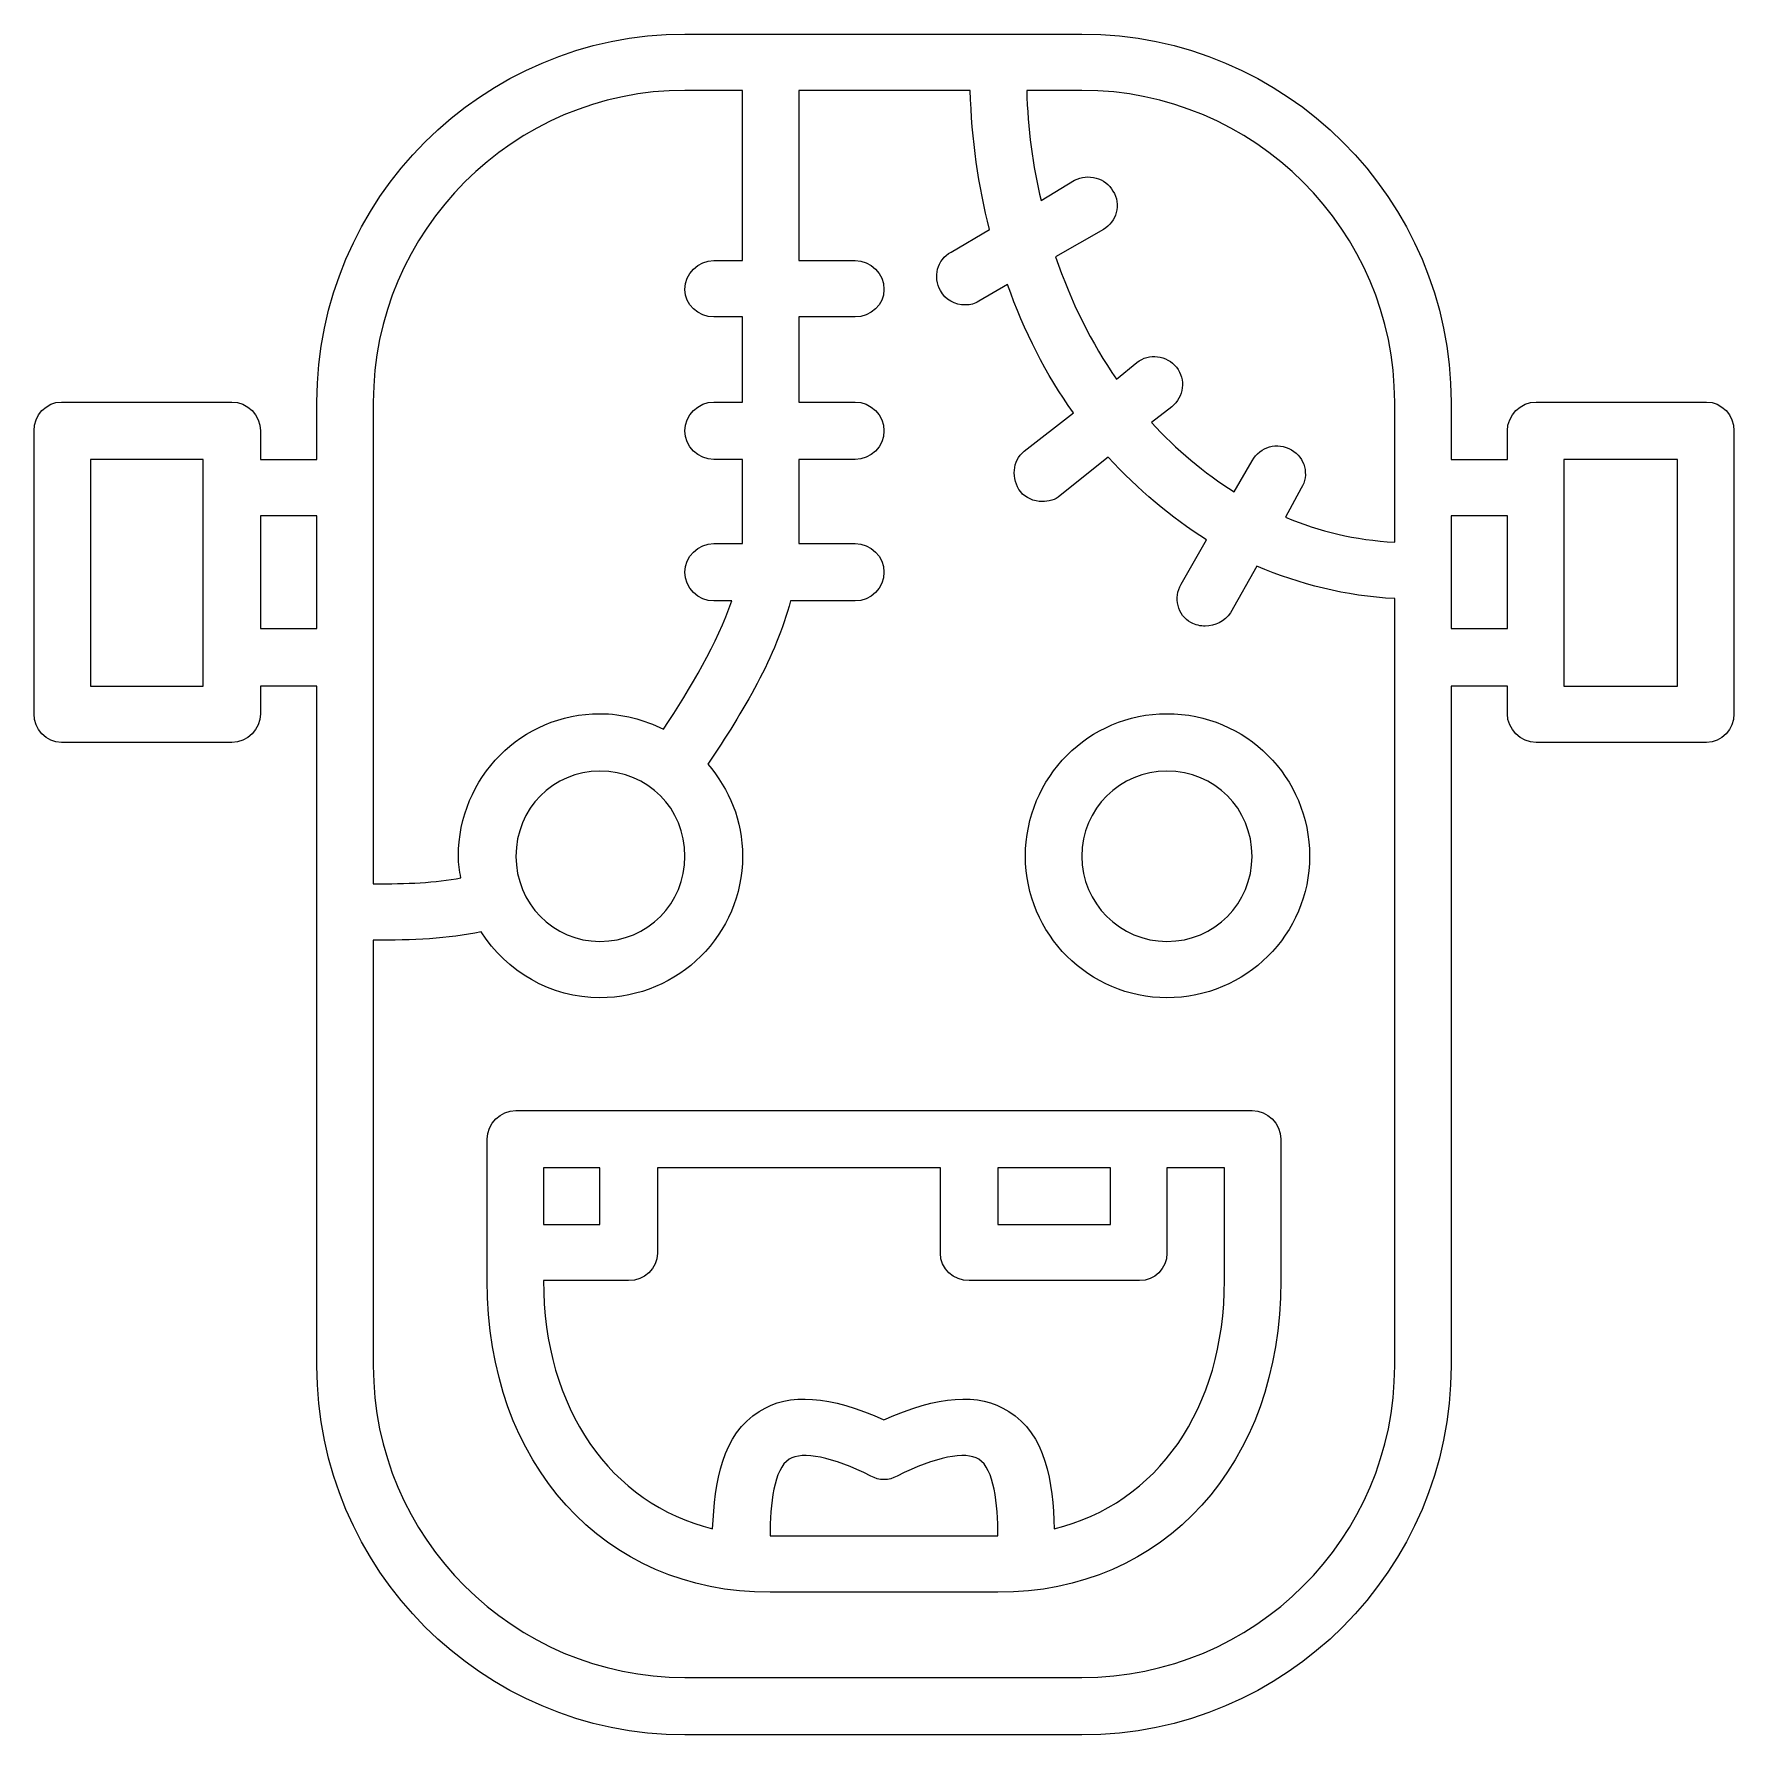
# Model space of a CAD drawing. Header units: centimetres. Extents: x -10.5 to 10.5, y -10.5 to 10.5.
import ezdxf

# ---------------------------------------------------------------- set-up
doc = ezdxf.new("R2010")
doc.units = ezdxf.units.CM
doc.header["$MEASUREMENT"] = 0
doc.layers.add('Layer 1', color=7, linetype='Continuous')

msp = doc.modelspace()

# ---------------------------------------------------------------- linework, layer by layer
at = {"layer": 'Layer 1'}
for points, knots in [([(10.12197, 5.93892), (10.12197, 5.93892), (8.02678, 5.93892), (8.02678, 5.93892), (8.02678, 5.93892), (7.83485, 5.93892), (7.67256, 5.77662), (7.67256, 5.58488), (7.67256, 5.58488), (7.67256, 5.58488), (7.67256, 5.23066), (7.67256, 5.23066), (7.67256, 5.23066), (7.67256, 5.23066), (6.97909, 5.23065), (6.97909, 5.23065), (6.97909, 5.23065), (6.97909, 5.23065), (6.97909, 5.93892), (6.97909, 5.93892), (6.97909, 5.93892), (6.97911, 8.43254), (4.94301, 10.46885), (2.43458, 10.46885), (2.43458, 10.46885), (2.43458, 10.46885), (-2.44939, 10.46885), (-2.44939, 10.46885), (-2.44939, 10.46885), (-4.94301, 10.46885), (-6.97932, 8.43254), (-6.97932, 5.93892), (-6.97932, 5.93892), (-6.97932, 5.93892), (-6.97932, 5.23066), (-6.97932, 5.23066), (-6.97932, 5.23066), (-6.97932, 5.23066), (-7.67277, 5.23065), (-7.67277, 5.23065), (-7.67277, 5.23065), (-7.67277, 5.23065), (-7.67277, 5.58487), (-7.67277, 5.58487), (-7.67277, 5.58487), (-7.67277, 5.77661), (-7.83507, 5.93891), (-8.02678, 5.93891), (-8.02678, 5.93891), (-8.02678, 5.93891), (-10.12215, 5.93892), (-10.12215, 5.93892), (-10.12215, 5.93892), (-10.31387, 5.93892), (-10.46137, 5.77662), (-10.46137, 5.58488), (-10.46137, 5.58488), (-10.46137, 5.58488), (-10.46137, 2.10262), (-10.46137, 2.10262), (-10.46137, 2.10262), (-10.46137, 1.9109), (-10.31386, 1.74861), (-10.12215, 1.74861), (-10.12215, 1.74861), (-10.12215, 1.74861), (-8.02678, 1.7486), (-8.02678, 1.7486), (-8.02678, 1.7486), (-7.83506, 1.7486), (-7.67277, 1.9109), (-7.67277, 2.10261), (-7.67277, 2.10261), (-7.67277, 2.10261), (-7.67277, 2.44204), (-7.67277, 2.44204), (-7.67277, 2.44204), (-7.67277, 2.44204), (-6.97932, 2.44205), (-6.97932, 2.44205), (-6.97932, 2.44205), (-6.97932, 2.44205), (-6.97932, -5.92426), (-6.97932, -5.92426), (-6.97932, -5.92426), (-6.97932, -8.4327), (-4.94301, -10.46885), (-2.44939, -10.46885), (-2.44939, -10.46885), (-2.44939, -10.46885), (2.43458, -10.46885), (2.43458, -10.46885), (2.43458, -10.46885), (4.94302, -10.46885), (6.97912, -8.4327), (6.97912, -5.92426), (6.97912, -5.92426), (6.97912, -5.92426), (6.97911, 2.44205), (6.97911, 2.44205), (6.97911, 2.44205), (6.97911, 2.44205), (7.67259, 2.44205), (7.67259, 2.44205), (7.67259, 2.44205), (7.67259, 2.44205), (7.67259, 2.10262), (7.67259, 2.10262), (7.67259, 2.10262), (7.67259, 1.9109), (7.83489, 1.74861), (8.02681, 1.74861), (8.02681, 1.74861), (8.02681, 1.74861), (10.12199, 1.7486), (10.12199, 1.7486), (10.12199, 1.7486), (10.31392, 1.7486), (10.4614, 1.9109), (10.4614, 2.10261), (10.4614, 2.10261), (10.4614, 2.10261), (10.4614, 5.58488), (10.4614, 5.58488), (10.4614, 5.58488), (10.46137, 5.77662), (10.31389, 5.93892), (10.12197, 5.93892)], [0, 0, 0, 0, 0.03030303, 0.03030303, 0.03030303, 0.03030303, 0.06060606, 0.06060606, 0.06060606, 0.06060606, 0.09090909, 0.09090909, 0.09090909, 0.09090909, 0.12121212, 0.12121212, 0.12121212, 0.12121212, 0.15151515, 0.15151515, 0.15151515, 0.15151515, 0.18181818, 0.18181818, 0.18181818, 0.18181818, 0.21212121, 0.21212121, 0.21212121, 0.21212121, 0.24242424, 0.24242424, 0.24242424, 0.24242424, 0.27272727, 0.27272727, 0.27272727, 0.27272727, 0.3030303, 0.3030303, 0.3030303, 0.3030303, 0.33333333, 0.33333333, 0.33333333, 0.33333333, 0.36363636, 0.36363636, 0.36363636, 0.36363636, 0.39393939, 0.39393939, 0.39393939, 0.39393939, 0.42424242, 0.42424242, 0.42424242, 0.42424242, 0.45454545, 0.45454545, 0.45454545, 0.45454545, 0.48484848, 0.48484848, 0.48484848, 0.48484848, 0.51515152, 0.51515152, 0.51515152, 0.51515152, 0.54545455, 0.54545455, 0.54545455, 0.54545455, 0.57575758, 0.57575758, 0.57575758, 0.57575758, 0.60606061, 0.60606061, 0.60606061, 0.60606061, 0.63636364, 0.63636364, 0.63636364, 0.63636364, 0.66666667, 0.66666667, 0.66666667, 0.66666667, 0.6969697, 0.6969697, 0.6969697, 0.6969697, 0.72727273, 0.72727273, 0.72727273, 0.72727273, 0.75757576, 0.75757576, 0.75757576, 0.75757576, 0.78787879, 0.78787879, 0.78787879, 0.78787879, 0.81818182, 0.81818182, 0.81818182, 0.81818182, 0.84848485, 0.84848485, 0.84848485, 0.84848485, 0.87878788, 0.87878788, 0.87878788, 0.87878788, 0.90909091, 0.90909091, 0.90909091, 0.90909091, 0.93939394, 0.93939394, 0.93939394, 0.93939394, 1, 1, 1, 1]), ([(-2.44939, 9.7754), (-2.44939, 9.7754), (-1.74113, 9.7754), (-1.74113, 9.7754), (-1.74113, 9.7754), (-1.74113, 9.7754), (-1.74113, 7.68003), (-1.74113, 7.68003), (-1.74113, 7.68003), (-1.74113, 7.68003), (-2.09535, 7.68003), (-2.09535, 7.68003), (-2.09535, 7.68003), (-2.28707, 7.68003), (-2.44939, 7.51773), (-2.44939, 7.32602), (-2.44939, 7.32602), (-2.44939, 7.13409), (-2.28707, 6.98659), (-2.09535, 6.98659), (-2.09535, 6.98659), (-2.09535, 6.98659), (-1.74113, 6.98659), (-1.74113, 6.98659), (-1.74113, 6.98659), (-1.74113, 6.98659), (-1.74113, 5.93892), (-1.74113, 5.93892), (-1.74113, 5.93892), (-1.74113, 5.93892), (-2.09535, 5.93892), (-2.09535, 5.93892), (-2.09535, 5.93892), (-2.28707, 5.93892), (-2.44939, 5.77662), (-2.44939, 5.58488), (-2.44939, 5.58488), (-2.44939, 5.39295), (-2.28707, 5.23066), (-2.09535, 5.23066), (-2.09535, 5.23066), (-2.09535, 5.23066), (-1.74113, 5.23065), (-1.74113, 5.23065), (-1.74113, 5.23065), (-1.74113, 5.23065), (-1.74113, 4.19798), (-1.74113, 4.19798), (-1.74113, 4.19798), (-1.74113, 4.19798), (-2.09535, 4.19799), (-2.09535, 4.19799), (-2.09535, 4.19799), (-2.28707, 4.19799), (-2.44939, 4.03548), (-2.44939, 3.84377), (-2.44939, 3.84377), (-2.44939, 3.65203), (-2.28707, 3.48973), (-2.09535, 3.48973), (-2.09535, 3.48973), (-2.09535, 3.48973), (-1.87403, 3.48972), (-1.87403, 3.48972), (-1.87403, 3.48972), (-2.05096, 2.9732), (-2.37555, 2.42723), (-2.71496, 1.9109), (-2.71496, 1.9109), (-2.95113, 2.02877), (-3.21669, 2.10262), (-3.49709, 2.10262), (-3.49709, 2.10262), (-4.4561, 2.10262), (-5.23821, 1.32072), (-5.23821, 0.34669), (-5.23821, 0.34669), (-5.23821, 0.25821), (-5.22339, 0.16976), (-5.2086, 0.08113), (-5.2086, 0.08113), (-5.5184, 0.0221), (-5.87265, 0.0075), (-6.28569, 0.0075), (-6.28569, 0.0075), (-6.28569, 0.0075), (-6.28569, 5.93892), (-6.28569, 5.93892), (-6.28569, 5.93892), (-6.28567, 8.04907), (-4.55937, 9.7754), (-2.44939, 9.7754)], [0, 0, 0, 0, 0.04166667, 0.04166667, 0.04166667, 0.04166667, 0.08333333, 0.08333333, 0.08333333, 0.08333333, 0.125, 0.125, 0.125, 0.125, 0.16666667, 0.16666667, 0.16666667, 0.16666667, 0.20833333, 0.20833333, 0.20833333, 0.20833333, 0.25, 0.25, 0.25, 0.25, 0.29166667, 0.29166667, 0.29166667, 0.29166667, 0.33333333, 0.33333333, 0.33333333, 0.33333333, 0.375, 0.375, 0.375, 0.375, 0.41666667, 0.41666667, 0.41666667, 0.41666667, 0.45833333, 0.45833333, 0.45833333, 0.45833333, 0.5, 0.5, 0.5, 0.5, 0.54166667, 0.54166667, 0.54166667, 0.54166667, 0.58333333, 0.58333333, 0.58333333, 0.58333333, 0.625, 0.625, 0.625, 0.625, 0.66666667, 0.66666667, 0.66666667, 0.66666667, 0.70833333, 0.70833333, 0.70833333, 0.70833333, 0.75, 0.75, 0.75, 0.75, 0.79166667, 0.79166667, 0.79166667, 0.79166667, 0.83333333, 0.83333333, 0.83333333, 0.83333333, 0.875, 0.875, 0.875, 0.875, 0.91666667, 0.91666667, 0.91666667, 0.91666667, 1, 1, 1, 1]), ([(2.43458, -9.76035), (2.43458, -9.76035), (-2.44939, -9.76035), (-2.44939, -9.76035), (-2.44939, -9.76035), (-4.55936, -9.76035), (-6.28566, -8.04881), (-6.28566, -5.92426), (-6.28566, -5.92426), (-6.28566, -5.92426), (-6.28567, -0.68599), (-6.28567, -0.68599), (-6.28567, -0.68599), (-5.79878, -0.68599), (-5.3709, -0.67141), (-4.95781, -0.58272), (-4.95781, -0.58272), (-4.6478, -1.06963), (-4.10186, -1.39425), (-3.49707, -1.39425), (-3.49707, -1.39425), (-2.52322, -1.39425), (-1.74114, -0.61233), (-1.74114, 0.34668), (-1.74114, 0.34668), (-1.74114, 0.78938), (-1.90344, 1.17303), (-2.16902, 1.48301), (-2.16902, 1.48301), (-1.72635, 2.13224), (-1.32807, 2.81087), (-1.15093, 3.48972), (-1.15093, 3.48972), (-1.15093, 3.48972), (-0.35421, 3.48972), (-0.35421, 3.48972), (-0.35421, 3.48972), (-0.16231, 3.48972), (0.00001, 3.65202), (0.00001, 3.84376), (0.00001, 3.84376), (0.00001, 4.03548), (-0.16231, 4.19798), (-0.35421, 4.19798), (-0.35421, 4.19798), (-0.35421, 4.19798), (-1.04768, 4.19799), (-1.04768, 4.19799), (-1.04768, 4.19799), (-1.04768, 4.19799), (-1.04768, 5.23066), (-1.04768, 5.23066), (-1.04768, 5.23066), (-1.04768, 5.23066), (-0.35421, 5.23065), (-0.35421, 5.23065), (-0.35421, 5.23065), (-0.16231, 5.23065), (0.00001, 5.39295), (0.00001, 5.58487), (0.00001, 5.58487), (0.00001, 5.77661), (-0.16231, 5.93891), (-0.35421, 5.93891), (-0.35421, 5.93891), (-0.35421, 5.93891), (-1.04768, 5.93892), (-1.04768, 5.93892), (-1.04768, 5.93892), (-1.04768, 5.93892), (-1.04768, 6.98659), (-1.04768, 6.98659), (-1.04768, 6.98659), (-1.04768, 6.98659), (-0.35421, 6.98659), (-0.35421, 6.98659), (-0.35421, 6.98659), (-0.16231, 6.98659), (0.00001, 7.1341), (0.00001, 7.32602), (0.00001, 7.32602), (0.00001, 7.51774), (-0.16231, 7.68003), (-0.35421, 7.68003), (-0.35421, 7.68003), (-0.35421, 7.68003), (-1.04768, 7.68003), (-1.04768, 7.68003), (-1.04768, 7.68003), (-1.04768, 7.68003), (-1.04768, 9.7754), (-1.04768, 9.7754), (-1.04768, 9.7754), (-1.04768, 9.7754), (1.06229, 9.7754), (1.06229, 9.7754), (1.06229, 9.7754), (1.07711, 9.1704), (1.16556, 8.59483), (1.29846, 8.0637), (1.29846, 8.0637), (1.29846, 8.0637), (0.82612, 7.78333), (0.82612, 7.78333), (0.82612, 7.78333), (0.64919, 7.69488), (0.60501, 7.47353), (0.69343, 7.31123), (0.69343, 7.31123), (0.75246, 7.19315), (0.87054, 7.13412), (1.00323, 7.13412), (1.00323, 7.13412), (1.06226, 7.13412), (1.12131, 7.14894), (1.16555, 7.17854), (1.16555, 7.17854), (1.16555, 7.17854), (1.51977, 7.38507), (1.51977, 7.38507), (1.51977, 7.38507), (1.72633, 6.8095), (1.99189, 6.27834), (2.3313, 5.80625), (2.3313, 5.80625), (2.3313, 5.80625), (1.72633, 5.33415), (1.72633, 5.33415), (1.72633, 5.33415), (1.57882, 5.21607), (1.56401, 4.99472), (1.68209, 4.83242), (1.68209, 4.83242), (1.74112, 4.75857), (1.84439, 4.71436), (1.94765, 4.71436), (1.94765, 4.71436), (2.02128, 4.71436), (2.10997, 4.72918), (2.169, 4.78821), (2.169, 4.78821), (2.169, 4.78821), (2.75918, 5.26031), (2.75918, 5.26031), (2.75918, 5.26031), (3.12801, 4.86185), (3.52647, 4.52263), (3.96899, 4.24225), (3.96899, 4.24225), (3.96899, 4.24225), (3.65919, 3.69631), (3.65919, 3.69631), (3.65919, 3.69631), (3.55592, 3.53401), (3.61495, 3.31266), (3.77725, 3.224), (3.77725, 3.224), (3.83628, 3.19458), (3.89533, 3.17979), (3.95436, 3.17979), (3.95436, 3.17979), (4.07244, 3.17979), (4.19032, 3.23882), (4.26416, 3.34209), (4.26416, 3.34209), (4.26416, 3.34209), (4.58878, 3.91766), (4.58878, 3.91766), (4.58878, 3.91766), (5.12014, 3.69631), (5.68072, 3.54862), (6.28569, 3.5192), (6.28569, 3.5192), (6.28569, 3.5192), (6.28569, -5.9242), (6.28569, -5.9242), (6.28569, -5.9242), (6.28567, -8.04884), (4.55937, -9.76035), (2.43458, -9.76035)], [0, 0, 0, 0, 0.02173913, 0.02173913, 0.02173913, 0.02173913, 0.04347826, 0.04347826, 0.04347826, 0.04347826, 0.06521739, 0.06521739, 0.06521739, 0.06521739, 0.08695652, 0.08695652, 0.08695652, 0.08695652, 0.10869565, 0.10869565, 0.10869565, 0.10869565, 0.13043478, 0.13043478, 0.13043478, 0.13043478, 0.15217391, 0.15217391, 0.15217391, 0.15217391, 0.17391304, 0.17391304, 0.17391304, 0.17391304, 0.19565217, 0.19565217, 0.19565217, 0.19565217, 0.2173913, 0.2173913, 0.2173913, 0.2173913, 0.23913043, 0.23913043, 0.23913043, 0.23913043, 0.26086957, 0.26086957, 0.26086957, 0.26086957, 0.2826087, 0.2826087, 0.2826087, 0.2826087, 0.30434783, 0.30434783, 0.30434783, 0.30434783, 0.32608696, 0.32608696, 0.32608696, 0.32608696, 0.34782609, 0.34782609, 0.34782609, 0.34782609, 0.36956522, 0.36956522, 0.36956522, 0.36956522, 0.39130435, 0.39130435, 0.39130435, 0.39130435, 0.41304348, 0.41304348, 0.41304348, 0.41304348, 0.43478261, 0.43478261, 0.43478261, 0.43478261, 0.45652174, 0.45652174, 0.45652174, 0.45652174, 0.47826087, 0.47826087, 0.47826087, 0.47826087, 0.5, 0.5, 0.5, 0.5, 0.52173913, 0.52173913, 0.52173913, 0.52173913, 0.54347826, 0.54347826, 0.54347826, 0.54347826, 0.56521739, 0.56521739, 0.56521739, 0.56521739, 0.58695652, 0.58695652, 0.58695652, 0.58695652, 0.60869565, 0.60869565, 0.60869565, 0.60869565, 0.63043478, 0.63043478, 0.63043478, 0.63043478, 0.65217391, 0.65217391, 0.65217391, 0.65217391, 0.67391304, 0.67391304, 0.67391304, 0.67391304, 0.69565217, 0.69565217, 0.69565217, 0.69565217, 0.7173913, 0.7173913, 0.7173913, 0.7173913, 0.73913043, 0.73913043, 0.73913043, 0.73913043, 0.76086957, 0.76086957, 0.76086957, 0.76086957, 0.7826087, 0.7826087, 0.7826087, 0.7826087, 0.80434783, 0.80434783, 0.80434783, 0.80434783, 0.82608696, 0.82608696, 0.82608696, 0.82608696, 0.84782609, 0.84782609, 0.84782609, 0.84782609, 0.86956522, 0.86956522, 0.86956522, 0.86956522, 0.89130435, 0.89130435, 0.89130435, 0.89130435, 0.91304348, 0.91304348, 0.91304348, 0.91304348, 0.93478261, 0.93478261, 0.93478261, 0.93478261, 0.95652174, 0.95652174, 0.95652174, 0.95652174, 1, 1, 1, 1]), ([(6.28567, 5.93892), (6.28567, 5.93892), (6.28567, 4.21259), (6.28567, 4.21259), (6.28567, 4.21259), (5.79878, 4.2422), (5.35608, 4.34546), (4.94302, 4.52258), (4.94302, 4.52258), (4.94302, 4.52258), (5.13474, 4.87662), (5.13474, 4.87662), (5.13474, 4.87662), (5.23801, 5.03892), (5.17898, 5.26027), (5.01666, 5.34872), (5.01666, 5.34872), (4.83955, 5.45199), (4.63301, 5.39293), (4.52975, 5.21603), (4.52975, 5.21603), (4.52975, 5.21603), (4.30843, 4.83238), (4.30843, 4.83238), (4.30843, 4.83238), (3.9396, 5.06834), (3.60035, 5.34871), (3.29037, 5.68815), (3.29037, 5.68815), (3.29037, 5.68815), (3.54114, 5.87987), (3.54114, 5.87987), (3.54114, 5.87987), (3.68883, 5.99795), (3.71825, 6.2193), (3.60035, 6.36699), (3.60035, 6.36699), (3.48229, 6.5145), (3.26094, 6.54392), (3.11325, 6.42583), (3.11325, 6.42583), (3.11325, 6.42583), (2.86248, 6.2193), (2.86248, 6.2193), (2.86248, 6.2193), (2.55268, 6.66197), (2.30172, 7.17852), (2.11, 7.72428), (2.11, 7.72428), (2.11, 7.72428), (2.70018, 8.06371), (2.70018, 8.06371), (2.70018, 8.06371), (2.8625, 8.15237), (2.92153, 8.3737), (2.81826, 8.53602), (2.81826, 8.53602), (2.72981, 8.69834), (2.50846, 8.75716), (2.34595, 8.66871), (2.34595, 8.66871), (2.34595, 8.66871), (1.93288, 8.41794), (1.93288, 8.41794), (1.93288, 8.41794), (1.82961, 8.8458), (1.77056, 9.3031), (1.75595, 9.77541), (1.75595, 9.77541), (1.75595, 9.77541), (2.43458, 9.7754), (2.43458, 9.7754), (2.43458, 9.7754), (4.55937, 9.7754), (6.28567, 8.04907), (6.28567, 5.93892)], [0, 0, 0, 0, 0.05, 0.05, 0.05, 0.05, 0.1, 0.1, 0.1, 0.1, 0.15, 0.15, 0.15, 0.15, 0.2, 0.2, 0.2, 0.2, 0.25, 0.25, 0.25, 0.25, 0.3, 0.3, 0.3, 0.3, 0.35, 0.35, 0.35, 0.35, 0.4, 0.4, 0.4, 0.4, 0.45, 0.45, 0.45, 0.45, 0.5, 0.5, 0.5, 0.5, 0.55, 0.55, 0.55, 0.55, 0.6, 0.6, 0.6, 0.6, 0.65, 0.65, 0.65, 0.65, 0.7, 0.7, 0.7, 0.7, 0.75, 0.75, 0.75, 0.75, 0.8, 0.8, 0.8, 0.8, 0.85, 0.85, 0.85, 0.85, 0.9, 0.9, 0.9, 0.9, 1, 1, 1, 1]), ([(-8.38103, 2.44205), (-8.38103, 2.44205), (-9.76793, 2.44205), (-9.76793, 2.44205), (-9.76793, 2.44205), (-9.76793, 2.44205), (-9.76793, 5.23065), (-9.76793, 5.23065), (-9.76793, 5.23065), (-9.76793, 5.23065), (-8.38103, 5.23065), (-8.38103, 5.23065), (-8.38103, 5.23065), (-8.38103, 5.23065), (-8.38103, 2.44205), (-8.38103, 2.44205)], [0, 0, 0, 0, 0.2, 0.2, 0.2, 0.2, 0.4, 0.4, 0.4, 0.4, 0.6, 0.6, 0.6, 0.6, 1, 1, 1, 1]), ([(9.76793, 2.44205), (9.76793, 2.44205), (8.36619, 2.44205), (8.36619, 2.44205), (8.36619, 2.44205), (8.36619, 2.44205), (8.36619, 5.23065), (8.36619, 5.23065), (8.36619, 5.23065), (8.36619, 5.23065), (9.76793, 5.23065), (9.76793, 5.23065), (9.76793, 5.23065), (9.76793, 5.23065), (9.76793, 2.44205), (9.76793, 2.44205)], [0, 0, 0, 0, 0.2, 0.2, 0.2, 0.2, 0.4, 0.4, 0.4, 0.4, 0.6, 0.6, 0.6, 0.6, 1, 1, 1, 1]), ([(-7.67277, 3.15031), (-7.67277, 3.15031), (-7.67277, 4.5372), (-7.67277, 4.5372), (-7.67277, 4.5372), (-7.67277, 4.5372), (-6.97932, 4.53721), (-6.97932, 4.53721), (-6.97932, 4.53721), (-6.97932, 4.53721), (-6.97932, 3.15032), (-6.97932, 3.15032), (-6.97932, 3.15032), (-6.97932, 3.15032), (-7.67277, 3.15031), (-7.67277, 3.15031)], [0, 0, 0, 0, 0.2, 0.2, 0.2, 0.2, 0.4, 0.4, 0.4, 0.4, 0.6, 0.6, 0.6, 0.6, 1, 1, 1, 1]), ([(6.97911, 3.15031), (6.97911, 3.15031), (6.97911, 4.5372), (6.97911, 4.5372), (6.97911, 4.5372), (6.97911, 4.5372), (7.67259, 4.53721), (7.67259, 4.53721), (7.67259, 4.53721), (7.67259, 4.53721), (7.67259, 3.15032), (7.67259, 3.15032), (7.67259, 3.15032), (7.67259, 3.15032), (6.97911, 3.15031), (6.97911, 3.15031)], [0, 0, 0, 0, 0.2, 0.2, 0.2, 0.2, 0.4, 0.4, 0.4, 0.4, 0.6, 0.6, 0.6, 0.6, 1, 1, 1, 1]), ([(3.48227, 2.10262), (2.52302, 2.10262), (1.74113, 1.32072), (1.74113, 0.34669), (1.74113, 0.34669), (1.74113, -0.61232), (2.52303, -1.39424), (3.48227, -1.39424), (3.48227, -1.39424), (4.4561, -1.39424), (5.23799, -0.61232), (5.23799, 0.34669), (5.23799, 0.34669), (5.238, 1.32075), (4.4561, 2.10262), (3.48227, 2.10262)], [0, 0, 0, 0, 0.2, 0.2, 0.2, 0.2, 0.4, 0.4, 0.4, 0.4, 0.6, 0.6, 0.6, 0.6, 1, 1, 1, 1]), ([(-2.44939, 0.34668), (-2.44939, -0.22868), (-2.90667, -0.70081), (-3.49709, -0.70081), (-3.49709, -0.70081), (-4.07245, -0.70081), (-4.52994, -0.22869), (-4.52994, 0.34668), (-4.52994, 0.34668), (-4.52994, 0.93707), (-4.07245, 1.39438), (-3.49709, 1.39438), (-3.49709, 1.39438), (-2.90667, 1.39438), (-2.44939, 0.9371), (-2.44939, 0.34668)], [0, 0, 0, 0, 0.2, 0.2, 0.2, 0.2, 0.4, 0.4, 0.4, 0.4, 0.6, 0.6, 0.6, 0.6, 1, 1, 1, 1]), ([(3.48227, -0.7008), (2.9067, -0.7008), (2.43457, -0.22868), (2.43457, 0.34669), (2.43457, 0.34669), (2.43457, 0.93708), (2.90669, 1.39439), (3.48227, 1.39439), (3.48227, 1.39439), (4.07245, 1.39439), (4.52973, 0.93711), (4.52973, 0.34669), (4.52973, 0.34669), (4.52973, -0.22868), (4.07245, -0.7008), (3.48227, -0.7008)], [0, 0, 0, 0, 0.2, 0.2, 0.2, 0.2, 0.4, 0.4, 0.4, 0.4, 0.6, 0.6, 0.6, 0.6, 1, 1, 1, 1]), ([(4.52973, -2.78146), (4.52973, -2.78146), (-4.52992, -2.78146), (-4.52992, -2.78146), (-4.52992, -2.78146), (-4.72164, -2.78146), (-4.88396, -2.94357), (-4.88396, -3.13529), (-4.88396, -3.13529), (-4.88396, -3.13529), (-4.88396, -4.87643), (-4.88396, -4.87643), (-4.88396, -4.87643), (-4.88396, -7.13428), (-3.45262, -8.71289), (-1.4017, -8.71289), (-1.4017, -8.71289), (-1.4017, -8.71289), (1.4017, -8.71289), (1.4017, -8.71289), (1.4017, -8.71289), (3.45264, -8.71289), (4.88396, -7.13428), (4.88396, -4.87643), (4.88396, -4.87643), (4.88396, -4.87643), (4.88396, -3.13529), (4.88396, -3.13529), (4.88396, -3.13529), (4.88396, -2.94357), (4.72166, -2.78146), (4.52973, -2.78146)], [0, 0, 0, 0, 0.11111111, 0.11111111, 0.11111111, 0.11111111, 0.22222222, 0.22222222, 0.22222222, 0.22222222, 0.33333333, 0.33333333, 0.33333333, 0.33333333, 0.44444444, 0.44444444, 0.44444444, 0.44444444, 0.55555556, 0.55555556, 0.55555556, 0.55555556, 0.66666667, 0.66666667, 0.66666667, 0.66666667, 0.77777778, 0.77777778, 0.77777778, 0.77777778, 1, 1, 1, 1]), ([(4.19033, -4.87643), (4.19033, -6.45546), (3.36419, -7.62101), (2.09517, -7.93081), (2.09517, -7.93081), (2.08054, -7.35561), (1.9919, -6.76524), (1.53457, -6.48505), (1.53457, -6.48505), (1.16556, -6.24888), (0.66404, -6.29291), (-0.00001, -6.58829), (-0.00001, -6.58829), (-0.66406, -6.29291), (-1.16576, -6.24888), (-1.53459, -6.48505), (-1.53459, -6.48505), (-1.99211, -6.76524), (-2.08056, -7.35558), (-2.10998, -7.93081), (-2.10998, -7.93081), (-3.36418, -7.62101), (-4.19053, -6.45544), (-4.19053, -4.87643), (-4.19053, -4.87643), (-4.19053, -4.87643), (-3.14284, -4.87643), (-3.14284, -4.87643), (-3.14284, -4.87643), (-2.95112, -4.87643), (-2.7888, -4.72911), (-2.7888, -4.53702), (-2.7888, -4.53702), (-2.7888, -4.53702), (-2.7888, -3.48953), (-2.7888, -3.48953), (-2.7888, -3.48953), (-2.7888, -3.48953), (0.69346, -3.48954), (0.69346, -3.48954), (0.69346, -3.48954), (0.69346, -3.48954), (0.69346, -4.53703), (0.69346, -4.53703), (0.69346, -4.53703), (0.69346, -4.72912), (0.85578, -4.87644), (1.0475, -4.87644), (1.0475, -4.87644), (1.0475, -4.87644), (3.14284, -4.87643), (3.14284, -4.87643), (3.14284, -4.87643), (3.33456, -4.87643), (3.48227, -4.72911), (3.48227, -4.53702), (3.48227, -4.53702), (3.48227, -4.53702), (3.48227, -3.48953), (3.48227, -3.48953), (3.48227, -3.48953), (3.48227, -3.48953), (4.19033, -3.48954), (4.19033, -3.48954), (4.19033, -3.48954), (4.19033, -3.48954), (4.19033, -4.87643), (4.19033, -4.87643)], [0, 0, 0, 0, 0.05555556, 0.05555556, 0.05555556, 0.05555556, 0.11111111, 0.11111111, 0.11111111, 0.11111111, 0.16666667, 0.16666667, 0.16666667, 0.16666667, 0.22222222, 0.22222222, 0.22222222, 0.22222222, 0.27777778, 0.27777778, 0.27777778, 0.27777778, 0.33333333, 0.33333333, 0.33333333, 0.33333333, 0.38888889, 0.38888889, 0.38888889, 0.38888889, 0.44444444, 0.44444444, 0.44444444, 0.44444444, 0.5, 0.5, 0.5, 0.5, 0.55555556, 0.55555556, 0.55555556, 0.55555556, 0.61111111, 0.61111111, 0.61111111, 0.61111111, 0.66666667, 0.66666667, 0.66666667, 0.66666667, 0.72222222, 0.72222222, 0.72222222, 0.72222222, 0.77777778, 0.77777778, 0.77777778, 0.77777778, 0.83333333, 0.83333333, 0.83333333, 0.83333333, 0.88888889, 0.88888889, 0.88888889, 0.88888889, 1, 1, 1, 1]), ([(-3.49706, -3.48954), (-3.49706, -3.48954), (-3.49706, -4.1832), (-3.49706, -4.1832), (-3.49706, -4.1832), (-3.49706, -4.1832), (-4.19051, -4.18319), (-4.19051, -4.18319), (-4.19051, -4.18319), (-4.19051, -4.18319), (-4.19051, -3.48953), (-4.19051, -3.48953), (-4.19051, -3.48953), (-4.19051, -3.48953), (-3.49706, -3.48954), (-3.49706, -3.48954)], [0, 0, 0, 0, 0.2, 0.2, 0.2, 0.2, 0.4, 0.4, 0.4, 0.4, 0.6, 0.6, 0.6, 0.6, 1, 1, 1, 1]), ([(1.4017, -3.48954), (1.4017, -3.48954), (2.78862, -3.48954), (2.78862, -3.48954), (2.78862, -3.48954), (2.78862, -3.48954), (2.78862, -4.1832), (2.78862, -4.1832), (2.78862, -4.1832), (2.78862, -4.1832), (1.4017, -4.18319), (1.4017, -4.18319), (1.4017, -4.18319), (1.4017, -4.18319), (1.4017, -3.48954), (1.4017, -3.48954)], [0, 0, 0, 0, 0.2, 0.2, 0.2, 0.2, 0.4, 0.4, 0.4, 0.4, 0.6, 0.6, 0.6, 0.6, 1, 1, 1, 1]), ([(-1.4017, -8.01923), (-1.4017, -8.01923), (-1.4017, -8.01923), (-1.4017, -8.01923), (-1.4017, -8.01923), (-1.4017, -7.62101), (-1.35749, -7.19312), (-1.16574, -7.07504), (-1.16574, -7.07504), (-1.00344, -6.97175), (-0.6344, -7.04543), (-0.16231, -7.28155), (-0.16231, -7.28155), (-0.05904, -7.34082), (0.05904, -7.34082), (0.16233, -7.28155), (0.16233, -7.28155), (0.63443, -7.04544), (1.00326, -6.97175), (1.16558, -7.07504), (1.16558, -7.07504), (1.35751, -7.19312), (1.40172, -7.62101), (1.40172, -8.01923), (1.40172, -8.01923), (1.40172, -8.01923), (1.40172, -8.01923), (1.40172, -8.01923), (1.40172, -8.01923), (1.40172, -8.01923), (-1.4017, -8.01923), (-1.4017, -8.01923)], [0, 0, 0, 0, 0.11111111, 0.11111111, 0.11111111, 0.11111111, 0.22222222, 0.22222222, 0.22222222, 0.22222222, 0.33333333, 0.33333333, 0.33333333, 0.33333333, 0.44444444, 0.44444444, 0.44444444, 0.44444444, 0.55555556, 0.55555556, 0.55555556, 0.55555556, 0.66666667, 0.66666667, 0.66666667, 0.66666667, 0.77777778, 0.77777778, 0.77777778, 0.77777778, 1, 1, 1, 1])]:
    msp.add_open_spline(points, degree=3, knots=knots, dxfattribs=at)

doc.saveas('drawing.dxf')
